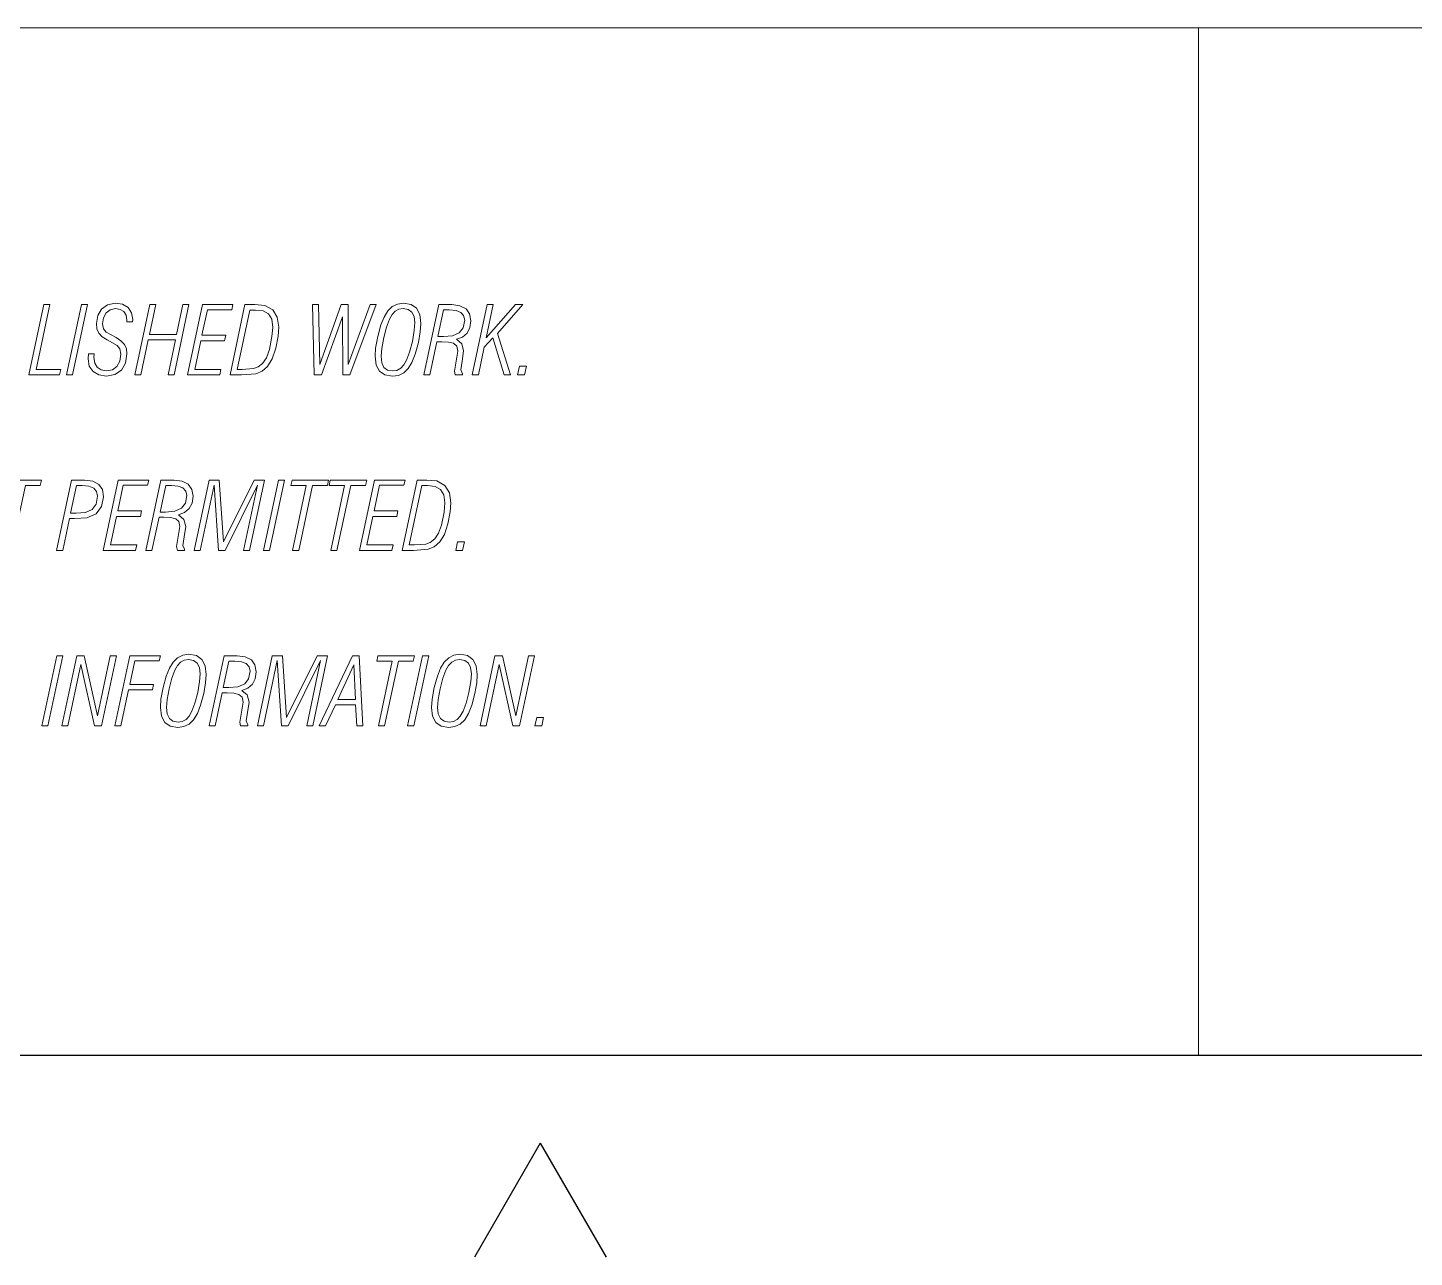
# Model space of a CAD drawing. Extents: x 10 to 410, y 5 to 287.
# Drawn here: x 113.33 to 144.92, y 5.4 to 33.41 of the extents above; entities that cross this region are included whole.
import ezdxf

# ---------------------------------------------------------------- set-up
doc = ezdxf.new("R2010")
doc.units = 0

msp = doc.modelspace()

# ---------------------------------------------------------------- linework, layer by layer
at = {"color": 7, "lineweight": 13}
for p, q in [((140, 33.414001), (50, 33.414001)), ((140, 33.414001), (230, 33.414001)), ((140, 10.004), (140, 33.414001)), ((10, 10), (410, 10)), ((50, 10.004), (140, 10.004)), ((230, 10), (140, 10.004))]:
    msp.add_line(p, q, dxfattribs=at)
at = {"color": 7, "lineweight": 25, "ltscale": 0.075}
for q in [(123.505074, 5.399001), (126.505066, 5.404856)]:
    msp.add_line((125, 8), q, dxfattribs=at)
at = {"color": 7, "lineweight": 13}
for points in [[(113.353539, 25.505835), (114.053673, 25.505835), (114.079445, 25.630398), (113.516762, 25.630398), (113.830322, 27.105835), (113.692871, 27.105835)], [(114.208305, 25.505835), (114.345757, 25.505835), (114.687233, 27.105835), (114.549782, 27.105835)], [(114.70871, 25.98476), (114.702271, 25.873083), (114.730186, 25.705566), (114.816093, 25.581003), (114.947098, 25.503687), (115.123207, 25.475767), (115.312195, 25.51013), (115.460388, 25.613216), (115.554886, 25.77429), (115.589249, 25.982613), (115.574211, 26.098587), (115.529114, 26.197378), (115.449646, 26.281137), (115.340118, 26.354156), (115.112473, 26.47872), (115.050186, 26.553888), (115.028709, 26.667713), (115.050186, 26.807312), (115.112473, 26.916842), (115.206963, 26.987713), (115.327232, 27.015633), (115.434616, 26.996304), (115.516228, 26.944761), (115.567764, 26.861002), (115.587097, 26.749325), (115.584946, 26.712814), (115.718109, 26.712814), (115.720253, 26.762211), (115.692337, 26.921137), (115.612869, 27.039257), (115.48616, 27.114426), (115.318642, 27.140198), (115.146835, 27.10154), (115.011528, 27.002747), (114.921326, 26.854559), (114.891258, 26.678452), (114.904144, 26.556036), (114.947098, 26.457245), (115.024414, 26.373486), (115.138245, 26.300465), (115.361595, 26.175901), (115.426025, 26.096439), (115.451797, 25.974022), (115.426025, 25.815096), (115.359451, 25.696976), (115.256363, 25.621807), (115.123207, 25.598183), (115.002937, 25.617512), (114.912735, 25.677647), (114.854752, 25.772142), (114.835419, 25.898855), (114.839722, 25.98476)], [(115.767502, 25.505835), (115.904953, 25.505835), (116.074615, 26.300465), (116.693138, 26.300465), (116.523476, 25.505835), (116.660919, 25.505835), (117.000252, 27.105835), (116.862808, 27.105835), (116.71891, 26.42503), (116.100388, 26.42503), (116.244278, 27.105835), (116.106827, 27.105835)], [(116.96804, 25.505835), (117.702538, 25.505835), (117.72831, 25.630398), (117.133408, 25.630398), (117.270859, 26.281137), (117.812073, 26.281137), (117.839989, 26.405701), (117.296631, 26.405701), (117.421196, 26.987713), (117.977432, 26.987713), (118.003204, 27.105835), (117.307373, 27.105835)], [(117.93663, 25.505835), (118.194351, 25.505835), (118.527237, 25.531607), (118.666832, 25.587446), (118.793549, 25.696976), (118.898773, 25.86664), (118.980392, 26.113621), (119.031937, 26.384224), (119.049118, 26.592546), (119.012604, 26.818048), (118.909515, 26.985565), (118.729111, 27.086506), (118.501465, 27.105835), (118.275955, 27.105835)], [(118.099854, 25.630398), (118.387634, 26.98127), (118.514343, 26.98127), (118.688309, 26.959795), (118.812874, 26.893217), (118.885895, 26.770802), (118.911667, 26.586103), (118.892334, 26.377781), (118.832199, 26.083553), (118.763474, 25.89456), (118.677567, 25.765701), (118.578781, 25.688385), (118.473541, 25.647579), (118.21582, 25.630398)], [(119.856628, 25.505835), (120.017708, 25.505835), (120.496635, 26.828787), (120.50737, 25.505835), (120.666298, 25.505835), (121.267639, 27.105835), (121.128044, 27.105835), (120.629791, 25.739929), (120.625488, 27.105835), (120.468719, 27.105835), (119.97905, 25.739929), (119.955429, 27.105835), (119.817978, 27.105835)], [(121.239723, 25.926775), (121.263351, 25.729191), (121.34066, 25.587446), (121.463074, 25.501539), (121.634888, 25.471472), (121.77449, 25.492949), (121.89476, 25.548788), (121.995697, 25.647579), (122.081604, 25.789324), (122.154617, 25.97617), (122.227646, 26.244627), (122.268448, 26.48731), (122.283478, 26.678452), (122.257706, 26.878183), (122.182541, 27.022076), (122.06012, 27.11013), (121.890457, 27.140198), (121.748718, 27.118721), (121.6306, 27.060734), (121.529655, 26.961943), (121.445892, 26.822344), (121.372879, 26.641941), (121.302002, 26.379929), (121.252609, 26.113621)], [(121.881866, 27.01778), (121.995697, 26.996304), (122.079453, 26.936171), (122.128845, 26.83523), (122.148178, 26.695633), (122.133148, 26.517378), (122.090195, 26.268251), (122.027908, 26.021271), (121.959183, 25.840868), (121.89476, 25.731339), (121.823883, 25.654022), (121.737976, 25.606773), (121.641335, 25.593887), (121.52536, 25.613216), (121.443748, 25.675499), (121.394348, 25.778585), (121.379318, 25.926775), (121.392204, 26.107178), (121.439453, 26.354156), (121.499588, 26.592546), (121.568314, 26.772949), (121.628448, 26.880331), (121.701462, 26.9555), (121.783081, 27.000599)], [(122.35006, 25.505835), (122.487511, 25.505835), (122.648582, 26.259661), (122.758118, 26.259661), (122.912743, 26.253218), (123.028717, 26.225298), (123.099594, 26.160868), (123.125366, 26.047043), (123.050194, 25.591742), (123.067375, 25.505835), (123.232742, 25.505835), (123.232742, 25.531607), (123.19194, 25.619659), (123.224152, 25.812948), (123.258514, 26.049191), (123.217712, 26.212412), (123.093147, 26.315498), (123.232742, 26.367043), (123.335831, 26.457245), (123.400261, 26.581808), (123.423889, 26.738586), (123.393814, 26.895365), (123.31221, 27.011337), (123.174759, 27.080063), (122.985764, 27.105835), (122.691536, 27.105835)], [(122.672211, 26.377781), (122.801071, 26.983418), (122.932068, 26.983418), (123.084557, 26.968386), (123.194092, 26.92758), (123.258514, 26.854559), (123.282135, 26.75362), (123.249924, 26.57966), (123.159729, 26.463688), (123.00724, 26.39711), (122.796768, 26.377781)], [(123.453949, 25.505835), (123.593552, 25.505835), (123.724556, 26.135096), (123.919998, 26.347713), (124.179855, 25.505835), (124.323753, 25.505835), (124.027374, 26.450802), (124.607239, 27.105835), (124.439728, 27.105835), (123.771805, 26.349861), (123.932877, 27.105835), (123.795425, 27.105835)], [(124.48912, 25.505835), (124.643753, 25.505835), (124.686707, 25.699123), (124.529922, 25.699123)], [(112.81797, 21.505835), (112.959717, 21.505835), (113.275421, 22.98127), (113.612602, 22.98127), (113.638374, 23.105835), (112.807236, 23.105835), (112.781464, 22.98127), (113.131531, 22.98127)], [(113.984146, 21.505835), (114.123749, 21.505835), (114.27623, 22.229593), (114.392204, 22.229593), (114.677841, 22.246775), (114.890457, 22.34127), (115.010727, 22.504492), (115.055832, 22.727848), (115.027908, 22.888922), (114.944153, 23.007042), (114.808853, 23.080063), (114.619858, 23.105835), (114.325623, 23.105835)], [(115.049385, 21.505835), (115.783882, 21.505835), (115.809654, 21.630398), (115.214752, 21.630398), (115.352203, 22.281137), (115.893417, 22.281137), (115.921333, 22.405701), (115.377975, 22.405701), (115.502541, 22.987713), (116.058777, 22.987713), (116.084549, 23.105835), (115.388718, 23.105835)], [(116.020126, 21.505835), (116.157578, 21.505835), (116.318649, 22.259661), (116.428177, 22.259661), (116.582809, 22.253218), (116.698776, 22.225298), (116.769653, 22.160868), (116.795425, 22.047043), (116.720261, 21.591742), (116.737442, 21.505835), (116.902809, 21.505835), (116.902809, 21.531607), (116.862, 21.619659), (116.894218, 21.812948), (116.928574, 22.049191), (116.887772, 22.212412), (116.763214, 22.315498), (116.902809, 22.367043), (117.00589, 22.457245), (117.070328, 22.581808), (117.093948, 22.738586), (117.063881, 22.895365), (116.982269, 23.011337), (116.844818, 23.080063), (116.655823, 23.105835), (116.361603, 23.105835)], [(117.11972, 21.505835), (117.257172, 21.505835), (117.572876, 22.994156), (117.671661, 21.505835), (117.822006, 21.505835), (118.560791, 22.994156), (118.242943, 21.505835), (118.380386, 21.505835), (118.719719, 23.105835), (118.483475, 23.105835), (117.785492, 21.701271), (117.688843, 23.105835), (117.459045, 23.105835)], [(118.696098, 21.505835), (118.833549, 21.505835), (119.175026, 23.105835), (119.037575, 23.105835)], [(119.359726, 21.505835), (119.501465, 21.505835), (119.817169, 22.98127), (120.154358, 22.98127), (120.18013, 23.105835), (119.348984, 23.105835), (119.323212, 22.98127), (119.673279, 22.98127)], [(120.229523, 21.505835), (120.371262, 21.505835), (120.686966, 22.98127), (121.024155, 22.98127), (121.049927, 23.105835), (120.218781, 23.105835), (120.193008, 22.98127), (120.543076, 22.98127)], [(120.888847, 21.505835), (121.623344, 21.505835), (121.649117, 21.630398), (121.054214, 21.630398), (121.191666, 22.281137), (121.73288, 22.281137), (121.760796, 22.405701), (121.217438, 22.405701), (121.342003, 22.987713), (121.898239, 22.987713), (121.924011, 23.105835), (121.22818, 23.105835)], [(121.857437, 21.505835), (122.115158, 21.505835), (122.448044, 21.531607), (122.587639, 21.587446), (122.714355, 21.696976), (122.81958, 21.86664), (122.901199, 22.113621), (122.952744, 22.384224), (122.969925, 22.592546), (122.933411, 22.818048), (122.830322, 22.985565), (122.649918, 23.086506), (122.422272, 23.105835), (122.196762, 23.105835)], [(114.302002, 22.352009), (114.437302, 22.983418), (114.568314, 22.983418), (114.720795, 22.968386), (114.830322, 22.923285), (114.894753, 22.848116), (114.918381, 22.740734), (114.888306, 22.556036), (114.798111, 22.435768), (114.64563, 22.371338), (114.433014, 22.352009)], [(116.34227, 22.377781), (116.47113, 22.983418), (116.602135, 22.983418), (116.754623, 22.968386), (116.864151, 22.92758), (116.928574, 22.854559), (116.952202, 22.75362), (116.919983, 22.57966), (116.829788, 22.463688), (116.677307, 22.39711), (116.466835, 22.377781)], [(122.02066, 21.630398), (122.308441, 22.98127), (122.43515, 22.98127), (122.609116, 22.959795), (122.733681, 22.893217), (122.806702, 22.770802), (122.832474, 22.586103), (122.813141, 22.377781), (122.753006, 22.083553), (122.68428, 21.89456), (122.598373, 21.765701), (122.499588, 21.688385), (122.394348, 21.647579), (122.136627, 21.630398)], [(123.079453, 21.505835), (123.234085, 21.505835), (123.277039, 21.699123), (123.120255, 21.699123)], [(113.650314, 17.505835), (113.787766, 17.505835), (114.129242, 19.105835), (113.991791, 19.105835)], [(114.10347, 17.505835), (114.240921, 17.505835), (114.5373, 18.903955), (114.846558, 17.505835), (115.005486, 17.505835), (115.346962, 19.105835), (115.209518, 19.105835), (114.917435, 17.733486), (114.612473, 19.105835), (114.442802, 19.105835)], [(115.314751, 17.505835), (115.452202, 17.505835), (115.62616, 18.326237), (116.167374, 18.326237), (116.193146, 18.450802), (115.654083, 18.450802), (115.767906, 18.987713), (116.324142, 18.987713), (116.349915, 19.105835), (115.654083, 19.105835)], [(116.349915, 17.926775), (116.373543, 17.729191), (116.450859, 17.587446), (116.573273, 17.501539), (116.745087, 17.471472), (116.884682, 17.492949), (117.004951, 17.548788), (117.105896, 17.647579), (117.191795, 17.789324), (117.264816, 17.97617), (117.337837, 18.244627), (117.378647, 18.48731), (117.393677, 18.678452), (117.367905, 18.878183), (117.29274, 19.022076), (117.170319, 19.11013), (117.000656, 19.140198), (116.85891, 19.118721), (116.740791, 19.060734), (116.639847, 18.961943), (116.556091, 18.822344), (116.48307, 18.641941), (116.412201, 18.379929), (116.362808, 18.113621)], [(116.992065, 19.01778), (117.105896, 18.996304), (117.189651, 18.936171), (117.239044, 18.83523), (117.258377, 18.695633), (117.24334, 18.517378), (117.200386, 18.268251), (117.138107, 18.021271), (117.069382, 17.840868), (117.004951, 17.731339), (116.934082, 17.654022), (116.848175, 17.606773), (116.751526, 17.593887), (116.635559, 17.613216), (116.55394, 17.675499), (116.504547, 17.778585), (116.489517, 17.926775), (116.502396, 18.107178), (116.549652, 18.354156), (116.609787, 18.592546), (116.678513, 18.772949), (116.738647, 18.880331), (116.811661, 18.9555), (116.893272, 19.000599)], [(117.460251, 17.505835), (117.597702, 17.505835), (117.758774, 18.259661), (117.868309, 18.259661), (118.022934, 18.253218), (118.138916, 18.225298), (118.209785, 18.160868), (118.235558, 18.047043), (118.160385, 17.591742), (118.177567, 17.505835), (118.342941, 17.505835), (118.342941, 17.531607), (118.302139, 17.619659), (118.334351, 17.812948), (118.368713, 18.049191), (118.327911, 18.212412), (118.203339, 18.315498), (118.342941, 18.367043), (118.44603, 18.457245), (118.510452, 18.581808), (118.534081, 18.738586), (118.504013, 18.895365), (118.422401, 19.011337), (118.284958, 19.080063), (118.095963, 19.105835), (117.801727, 19.105835)], [(117.782402, 18.377781), (117.911263, 18.983418), (118.042267, 18.983418), (118.194748, 18.968386), (118.304283, 18.92758), (118.368713, 18.854559), (118.392334, 18.75362), (118.360123, 18.57966), (118.26992, 18.463688), (118.117432, 18.39711), (117.906967, 18.377781)], [(118.559853, 17.505835), (118.697304, 17.505835), (119.013008, 18.994156), (119.111801, 17.505835), (119.262131, 17.505835), (120.000931, 18.994156), (119.683075, 17.505835), (119.820526, 17.505835), (120.159851, 19.105835), (119.923615, 19.105835), (119.225624, 17.701271), (119.128983, 19.105835), (118.899185, 19.105835)], [(120.875023, 19.105835), (120.724686, 19.105835), (119.966568, 17.505835), (120.11261, 17.505835), (120.340256, 17.989056), (120.797707, 17.989056), (120.823479, 17.505835), (120.96093, 17.505835)], [(121.315292, 17.505835), (121.457031, 17.505835), (121.772736, 18.98127), (122.109924, 18.98127), (122.135696, 19.105835), (121.30455, 19.105835), (121.278778, 18.98127), (121.628845, 18.98127)], [(121.983208, 17.505835), (122.120659, 17.505835), (122.462135, 19.105835), (122.324684, 19.105835)], [(122.526566, 17.926775), (122.550186, 17.729191), (122.627502, 17.587446), (122.749924, 17.501539), (122.921738, 17.471472), (123.061325, 17.492949), (123.181595, 17.548788), (123.282539, 17.647579), (123.368439, 17.789324), (123.441467, 17.97617), (123.514481, 18.244627), (123.55529, 18.48731), (123.570328, 18.678452), (123.544556, 18.878183), (123.469383, 19.022076), (123.34697, 19.11013), (123.177307, 19.140198), (123.035553, 19.118721), (122.917435, 19.060734), (122.816498, 18.961943), (122.732742, 18.822344), (122.659714, 18.641941), (122.588852, 18.379929), (122.539452, 18.113621)], [(123.168716, 19.01778), (123.282539, 18.996304), (123.366295, 18.936171), (123.415695, 18.83523), (123.43502, 18.695633), (123.419983, 18.517378), (123.377029, 18.268251), (123.314758, 18.021271), (123.246033, 17.840868), (123.181595, 17.731339), (123.110725, 17.654022), (123.024818, 17.606773), (122.928177, 17.593887), (122.812202, 17.613216), (122.730591, 17.675499), (122.681198, 17.778585), (122.666161, 17.926775), (122.679047, 18.107178), (122.726295, 18.354156), (122.78643, 18.592546), (122.855156, 18.772949), (122.915291, 18.880331), (122.988312, 18.9555), (123.069916, 19.000599)], [(123.632607, 17.505835), (123.770058, 17.505835), (124.066437, 18.903955), (124.375694, 17.505835), (124.534622, 17.505835), (124.876099, 19.105835), (124.738647, 19.105835), (124.446564, 17.733486), (124.141602, 19.105835), (123.971939, 19.105835)], [(120.396095, 18.111473), (120.756897, 18.895365), (120.793411, 18.111473)], [(124.882538, 17.505835), (125.03717, 17.505835), (125.080124, 17.699123), (124.923347, 17.699123)]]:
    msp.add_lwpolyline(points, close=True, dxfattribs=at)

doc.saveas('drawing.dxf')
